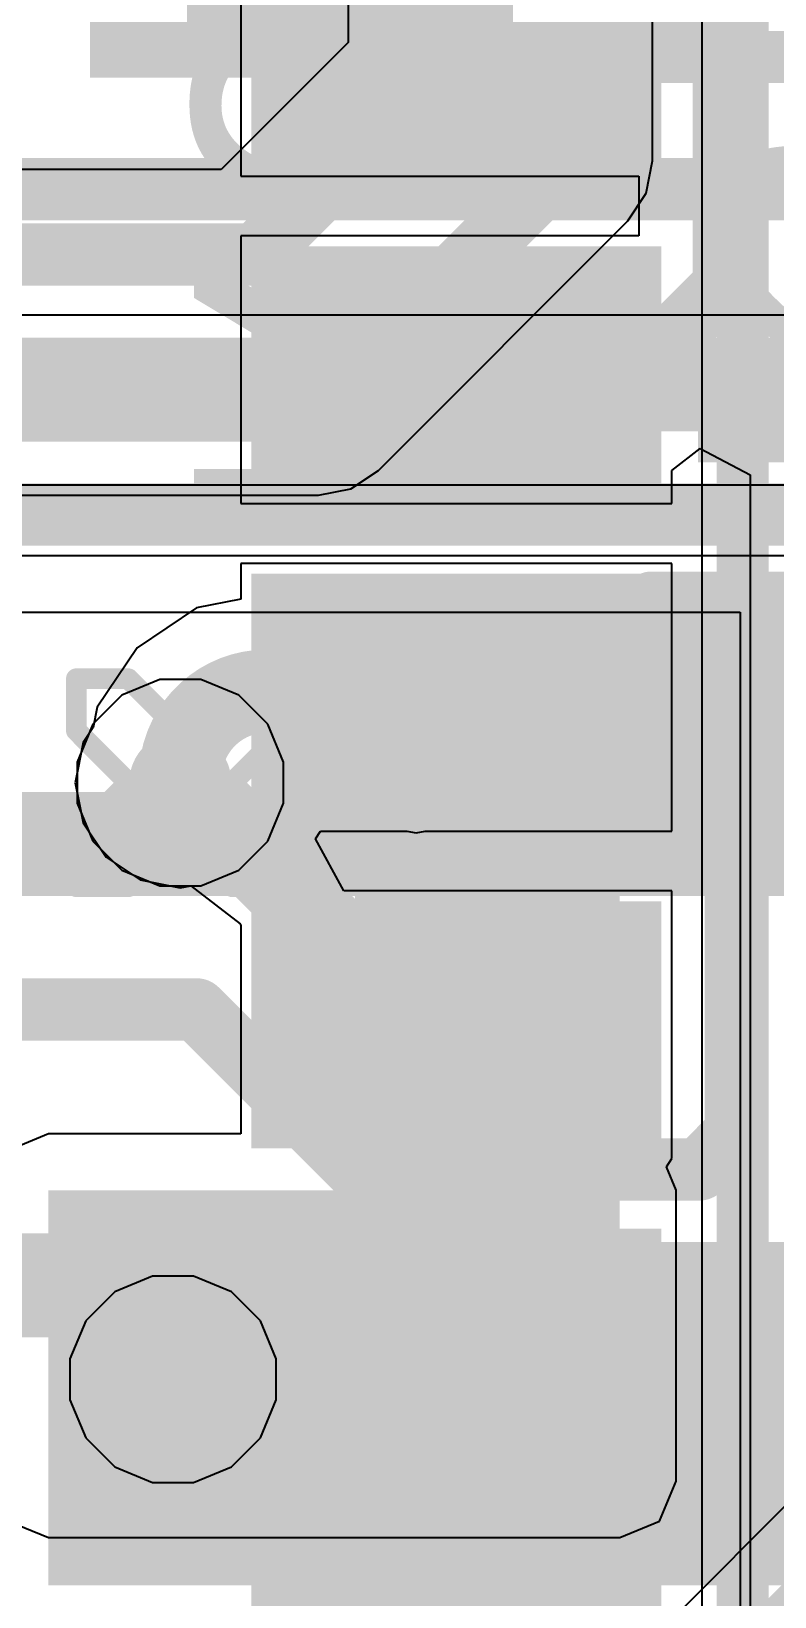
# Model space of a CAD drawing. Header units: inches. Extents: x 3 to 215, y 2 to 215.
# Drawn here: x 3.5564 to 3.6279, y 2.9239 to 3.0745 of the extents above; entities that cross this region are included whole.
import ezdxf

# ---------------------------------------------------------------- set-up
doc = ezdxf.new("R2010")
doc.units = ezdxf.units.IN
doc.header["$MEASUREMENT"] = 0
for name, color, linetype in [('Board_Outline', 56, 'Continuous'), ('Bottom Layer', 5, 'Continuous'), ('Bottom Overlay', 54, 'Continuous'), ('Bottom Paste', 16, 'Continuous'), ('Bottom Solder', 6, 'Continuous'), ('Dimension', 6, 'Continuous'), ('Drill Drawing', 1, 'Continuous'), ('Layer 1', 16, 'Continuous'), ('Layer 2', 76, 'Continuous'), ('Top Layer', 1, 'Continuous'), ('Top Overlay', 2, 'Continuous'), ('Top Paste', 8, 'Continuous'), ('Top Solder', 216, 'Continuous'), ('Via Holes', 16, 'Continuous')]:
    doc.layers.add(name, color=color, linetype=linetype)
doc.styles.add('Arial', font='', dxfattribs={"height": 0.2})
doc.styles.add('Arial_Bold', font='', dxfattribs={"height": 0.2})
doc.styles.get('Arial').set_extended_font_data('Arial')
doc.styles.get('Arial_Bold').set_extended_font_data('Arial', bold=True)

# ---------------------------------------------------------------- blocks, each defined once
blk = doc.blocks.new('ESP32_C3_MINI_1_H4_16')
at = {"layer": 'Top Layer'}
for points in [[(-0.24803, 0.08661), (-0.24803, 0.10236), (-0.21654, 0.10236), (-0.21654, 0.08661)], [(-0.24803, 0.05512), (-0.24803, 0.07087), (-0.21654, 0.07087), (-0.21654, 0.05512)], [(-0.24803, 0.02362), (-0.24803, 0.03937), (-0.21654, 0.03937), (-0.21654, 0.02362)], [(-0.24803, -0.00787), (-0.24803, 0.00787), (-0.21654, 0.00787), (-0.21654, -0.00787)], [(-0.24803, -0.03937), (-0.24803, -0.02362), (-0.21654, -0.02362), (-0.21654, -0.03937)]]:
    blk.add_hatch(color=1, dxfattribs=at).paths.add_polyline_path(points)
at = {"layer": 'Top Paste'}
for points in [[(-0.24803, 0.08661), (-0.24803, 0.10236), (-0.21654, 0.10236), (-0.21654, 0.08661)], [(-0.24803, 0.05512), (-0.24803, 0.07087), (-0.21654, 0.07087), (-0.21654, 0.05512)], [(-0.24803, 0.02362), (-0.24803, 0.03937), (-0.21654, 0.03937), (-0.21654, 0.02362)], [(-0.24803, -0.00787), (-0.24803, 0.00787), (-0.21654, 0.00787), (-0.21654, -0.00787)], [(-0.24803, -0.03937), (-0.24803, -0.02362), (-0.21654, -0.02362), (-0.21654, -0.03937)]]:
    blk.add_hatch(color=8, dxfattribs=at).paths.add_polyline_path(points)
at = {"layer": 'Top Solder'}
for points in [[(-0.25203, 0.11411), (-0.25203, 0.13786), (-0.21254, 0.13786), (-0.21254, 0.11411)], [(-0.25203, 0.08261), (-0.25203, 0.10636), (-0.21254, 0.10636), (-0.21254, 0.08261)], [(-0.25203, 0.05112), (-0.25203, 0.07487), (-0.21254, 0.07487), (-0.21254, 0.05112)], [(-0.25203, 0.01962), (-0.25203, 0.04337), (-0.21254, 0.04337), (-0.21254, 0.01962)], [(-0.25203, -0.01187), (-0.25203, 0.01187), (-0.21254, 0.01187), (-0.21254, -0.01187)], [(-0.25203, -0.04337), (-0.25203, -0.01962), (-0.21254, -0.01962), (-0.21254, -0.04337)]]:
    blk.add_hatch(color=216, dxfattribs=at).paths.add_polyline_path(points)
at = {"layer": 'Board_Outline'}
blk.add_line((-0.25591, -0.21654), (-0.25591, 0.42913), dxfattribs=at)
at = {"layer": 'Top Overlay'}
blk.add_lwpolyline([(-0.25984, -0.22047, 0.005, 0.005, 0), (-0.25984, 0.43307, 0.005, 0.005, 0)], format="xyseb", dxfattribs=at)
blk = doc.blocks.new('R___0201_B_18')
at = {"layer": 'Bottom Layer'}
for points in [[(-0.01614, 0.00728), (-0.00551, 0.00728), (-0.00551, -0.00728), (-0.01614, -0.00728)], [(0.00551, 0.00728), (0.01614, 0.00728), (0.01614, -0.00728), (0.00551, -0.00728)]]:
    blk.add_hatch(color=5, dxfattribs=at).paths.add_polyline_path(points)
at = {"layer": 'Bottom Paste'}
for points in [[(-0.01614, 0.00728), (-0.00551, 0.00728), (-0.00551, -0.00728), (-0.01614, -0.00728)], [(0.00551, 0.00728), (0.01614, 0.00728), (0.01614, -0.00728), (0.00551, -0.00728)]]:
    blk.add_hatch(color=16, dxfattribs=at).paths.add_polyline_path(points)
at = {"layer": 'Bottom Solder'}
for points in [[(-0.01831, 0.00945), (-0.00335, 0.00945), (-0.00335, -0.00945), (-0.01831, -0.00945)], [(0.00335, 0.00945), (0.01831, 0.00945), (0.01831, -0.00945), (0.00335, -0.00945)]]:
    blk.add_hatch(color=6, dxfattribs=at).paths.add_polyline_path(points)
at = {"layer": 'Bottom Overlay'}
for points in [[(-0.019, 0.01, 0.005, 0.005, 0), (0.019, 0.01, 0.005, 0.005, 0)], [(-0.019, -0.01, 0.005, 0.005, 0), (-0.019, 0.01, 0.005, 0.005, 0)], [(0.019, -0.01, 0.005, 0.005, 0), (0.019, 0.01, 0.005, 0.005, 0)], [(-0.019, -0.01, 0.005, 0.005, 0), (0.019, -0.01, 0.005, 0.005, 0)]]:
    blk.add_lwpolyline(points, format="xyseb", dxfattribs=at)
for points in [[(-0.02025, 0.01, 0.0025, 0.0025, 1), (-0.01775, 0.01, 0.0025, 0.0025, 1)], [(-0.02025, 0.01, 0.0025, 0.0025, 1), (-0.01775, 0.01, 0.0025, 0.0025, 1)], [(0.01775, 0.01, 0.0025, 0.0025, 1), (0.02025, 0.01, 0.0025, 0.0025, 1)], [(0.01775, 0.01, 0.0025, 0.0025, 1), (0.02025, 0.01, 0.0025, 0.0025, 1)], [(-0.02025, -0.01, 0.0025, 0.0025, 1), (-0.01775, -0.01, 0.0025, 0.0025, 1)], [(-0.02025, -0.01, 0.0025, 0.0025, 1), (-0.01775, -0.01, 0.0025, 0.0025, 1)], [(0.01775, -0.01, 0.0025, 0.0025, 1), (0.02025, -0.01, 0.0025, 0.0025, 1)], [(0.01775, -0.01, 0.0025, 0.0025, 1), (0.02025, -0.01, 0.0025, 0.0025, 1)]]:
    blk.add_lwpolyline(points, format="xyseb", close=True, dxfattribs=at)
blk = doc.blocks.new('R___0201_B_25')
at = {"layer": 'Bottom Layer'}
for points in [[(-0.01614, 0.00728), (-0.00551, 0.00728), (-0.00551, -0.00728), (-0.01614, -0.00728)], [(0.00551, 0.00728), (0.01614, 0.00728), (0.01614, -0.00728), (0.00551, -0.00728)]]:
    blk.add_hatch(color=5, dxfattribs=at).paths.add_polyline_path(points)
at = {"layer": 'Bottom Paste'}
for points in [[(-0.01614, 0.00728), (-0.00551, 0.00728), (-0.00551, -0.00728), (-0.01614, -0.00728)], [(0.00551, 0.00728), (0.01614, 0.00728), (0.01614, -0.00728), (0.00551, -0.00728)]]:
    blk.add_hatch(color=16, dxfattribs=at).paths.add_polyline_path(points)
at = {"layer": 'Bottom Solder'}
for points in [[(-0.01831, 0.00945), (-0.00335, 0.00945), (-0.00335, -0.00945), (-0.01831, -0.00945)], [(0.00335, 0.00945), (0.01831, 0.00945), (0.01831, -0.00945), (0.00335, -0.00945)]]:
    blk.add_hatch(color=6, dxfattribs=at).paths.add_polyline_path(points)
at = {"layer": 'Bottom Overlay'}
for points in [[(0.019, 0.01, 0.005, 0.005, 0), (-0.019, 0.01, 0.005, 0.005, 0)], [(-0.019, -0.01, 0.005, 0.005, 0), (-0.019, 0.01, 0.005, 0.005, 0)], [(0.019, -0.01, 0.005, 0.005, 0), (0.019, 0.01, 0.005, 0.005, 0)], [(0.019, -0.01, 0.005, 0.005, 0), (-0.019, -0.01, 0.005, 0.005, 0)]]:
    blk.add_lwpolyline(points, format="xyseb", dxfattribs=at)
for points in [[(-0.02025, 0.01, 0.0025, 0.0025, 1), (-0.01775, 0.01, 0.0025, 0.0025, 1)], [(-0.02025, 0.01, 0.0025, 0.0025, 1), (-0.01775, 0.01, 0.0025, 0.0025, 1)], [(0.01775, 0.01, 0.0025, 0.0025, 1), (0.02025, 0.01, 0.0025, 0.0025, 1)], [(0.01775, 0.01, 0.0025, 0.0025, 1), (0.02025, 0.01, 0.0025, 0.0025, 1)], [(-0.02025, -0.01, 0.0025, 0.0025, 1), (-0.01775, -0.01, 0.0025, 0.0025, 1)], [(-0.02025, -0.01, 0.0025, 0.0025, 1), (-0.01775, -0.01, 0.0025, 0.0025, 1)], [(0.01775, -0.01, 0.0025, 0.0025, 1), (0.02025, -0.01, 0.0025, 0.0025, 1)], [(0.01775, -0.01, 0.0025, 0.0025, 1), (0.02025, -0.01, 0.0025, 0.0025, 1)]]:
    blk.add_lwpolyline(points, format="xyseb", close=True, dxfattribs=at)
blk = doc.blocks.new('R___0201_B_26')
at = {"layer": 'Bottom Layer'}
for points in [[(-0.01614, 0.00728), (-0.00551, 0.00728), (-0.00551, -0.00728), (-0.01614, -0.00728)], [(0.00551, 0.00728), (0.01614, 0.00728), (0.01614, -0.00728), (0.00551, -0.00728)]]:
    blk.add_hatch(color=5, dxfattribs=at).paths.add_polyline_path(points)
at = {"layer": 'Bottom Paste'}
for points in [[(-0.01614, 0.00728), (-0.00551, 0.00728), (-0.00551, -0.00728), (-0.01614, -0.00728)], [(0.00551, 0.00728), (0.01614, 0.00728), (0.01614, -0.00728), (0.00551, -0.00728)]]:
    blk.add_hatch(color=16, dxfattribs=at).paths.add_polyline_path(points)
at = {"layer": 'Bottom Solder'}
for points in [[(-0.01831, 0.00945), (-0.00335, 0.00945), (-0.00335, -0.00945), (-0.01831, -0.00945)], [(0.00335, 0.00945), (0.01831, 0.00945), (0.01831, -0.00945), (0.00335, -0.00945)]]:
    blk.add_hatch(color=6, dxfattribs=at).paths.add_polyline_path(points)
at = {"layer": 'Bottom Overlay'}
for points in [[(-0.019, 0.01, 0.005, 0.005, 0), (0.019, 0.01, 0.005, 0.005, 0)], [(-0.019, -0.01, 0.005, 0.005, 0), (-0.019, 0.01, 0.005, 0.005, 0)], [(0.019, -0.01, 0.005, 0.005, 0), (0.019, 0.01, 0.005, 0.005, 0)], [(-0.019, -0.01, 0.005, 0.005, 0), (0.019, -0.01, 0.005, 0.005, 0)]]:
    blk.add_lwpolyline(points, format="xyseb", dxfattribs=at)
for points in [[(-0.02025, 0.01, 0.0025, 0.0025, 1), (-0.01775, 0.01, 0.0025, 0.0025, 1)], [(-0.02025, 0.01, 0.0025, 0.0025, 1), (-0.01775, 0.01, 0.0025, 0.0025, 1)], [(0.01775, 0.01, 0.0025, 0.0025, 1), (0.02025, 0.01, 0.0025, 0.0025, 1)], [(0.01775, 0.01, 0.0025, 0.0025, 1), (0.02025, 0.01, 0.0025, 0.0025, 1)], [(-0.02025, -0.01, 0.0025, 0.0025, 1), (-0.01775, -0.01, 0.0025, 0.0025, 1)], [(-0.02025, -0.01, 0.0025, 0.0025, 1), (-0.01775, -0.01, 0.0025, 0.0025, 1)], [(0.01775, -0.01, 0.0025, 0.0025, 1), (0.02025, -0.01, 0.0025, 0.0025, 1)], [(0.01775, -0.01, 0.0025, 0.0025, 1), (0.02025, -0.01, 0.0025, 0.0025, 1)]]:
    blk.add_lwpolyline(points, format="xyseb", close=True, dxfattribs=at)
blk = doc.blocks.new('CAP_0201_B_48')
at = {"layer": 'Bottom Layer'}
for points in [[(-0.01772, 0.00591), (-0.00591, 0.00591), (-0.00591, -0.00591), (-0.01772, -0.00591)], [(0.00591, 0.00591), (0.01772, 0.00591), (0.01772, -0.00591), (0.00591, -0.00591)]]:
    blk.add_hatch(color=5, dxfattribs=at).paths.add_polyline_path(points)
at = {"layer": 'Bottom Paste'}
for points in [[(-0.01772, 0.00591), (-0.00591, 0.00591), (-0.00591, -0.00591), (-0.01772, -0.00591)], [(0.00591, 0.00591), (0.01772, 0.00591), (0.01772, -0.00591), (0.00591, -0.00591)]]:
    blk.add_hatch(color=16, dxfattribs=at).paths.add_polyline_path(points)
at = {"layer": 'Bottom Solder'}
for points in [[(-0.01988, 0.00807), (-0.00374, 0.00807), (-0.00374, -0.00807), (-0.01988, -0.00807)], [(0.00374, 0.00807), (0.01988, 0.00807), (0.01988, -0.00807), (0.00374, -0.00807)]]:
    blk.add_hatch(color=6, dxfattribs=at).paths.add_polyline_path(points)
at = {"layer": 'Bottom Overlay'}
for points in [[(-0.021, 0.009, 0.005, 0.005, 0), (-0.021, -0.009, 0.005, 0.005, 0)], [(-0.021, 0.009, 0.005, 0.005, 0), (-0.008, 0.009, 0.005, 0.005, 0)], [(0.008, 0.009, 0.005, 0.005, 0), (0.021, 0.009, 0.005, 0.005, 0)], [(0.021, 0.009, 0.005, 0.005, 0), (0.021, -0.009, 0.005, 0.005, 0)], [(-0.021, -0.009, 0.005, 0.005, 0), (-0.008, -0.009, 0.005, 0.005, 0)], [(0.008, -0.009, 0.005, 0.005, 0), (0.021, -0.009, 0.005, 0.005, 0)]]:
    blk.add_lwpolyline(points, format="xyseb", dxfattribs=at)
for points in [[(-0.02225, 0.009, 0.0025, 0.0025, 1), (-0.01975, 0.009, 0.0025, 0.0025, 1)], [(-0.02225, 0.009, 0.0025, 0.0025, 1), (-0.01975, 0.009, 0.0025, 0.0025, 1)], [(-0.00925, 0.009, 0.0025, 0.0025, 1), (-0.00675, 0.009, 0.0025, 0.0025, 1)], [(0.00675, 0.009, 0.0025, 0.0025, 1), (0.00925, 0.009, 0.0025, 0.0025, 1)], [(0.01975, 0.009, 0.0025, 0.0025, 1), (0.02225, 0.009, 0.0025, 0.0025, 1)], [(0.01975, 0.009, 0.0025, 0.0025, 1), (0.02225, 0.009, 0.0025, 0.0025, 1)], [(-0.02225, -0.009, 0.0025, 0.0025, 1), (-0.01975, -0.009, 0.0025, 0.0025, 1)], [(-0.02225, -0.009, 0.0025, 0.0025, 1), (-0.01975, -0.009, 0.0025, 0.0025, 1)], [(-0.00925, -0.009, 0.0025, 0.0025, 1), (-0.00675, -0.009, 0.0025, 0.0025, 1)], [(0.00675, -0.009, 0.0025, 0.0025, 1), (0.00925, -0.009, 0.0025, 0.0025, 1)], [(0.01975, -0.009, 0.0025, 0.0025, 1), (0.02225, -0.009, 0.0025, 0.0025, 1)], [(0.01975, -0.009, 0.0025, 0.0025, 1), (0.02225, -0.009, 0.0025, 0.0025, 1)]]:
    blk.add_lwpolyline(points, format="xyseb", close=True, dxfattribs=at)
blk = doc.blocks.new('C___0402_B_49')
at = {"layer": 'Bottom Layer'}
for points in [[(-0.0095, 0.0125), (-0.0095, -0.0125), (-0.0275, -0.0125), (-0.0275, 0.0125)], [(0.0275, 0.0125), (0.0275, -0.0125), (0.0095, -0.0125), (0.0095, 0.0125)]]:
    blk.add_hatch(color=5, dxfattribs=at).paths.add_polyline_path(points)
at = {"layer": 'Bottom Paste'}
for points in [[(-0.0095, 0.0125), (-0.0095, -0.0125), (-0.0275, -0.0125), (-0.0275, 0.0125)], [(0.0275, 0.0125), (0.0275, -0.0125), (0.0095, -0.0125), (0.0095, 0.0125)]]:
    blk.add_hatch(color=16, dxfattribs=at).paths.add_polyline_path(points)
at = {"layer": 'Bottom Solder'}
for points in [[(-0.00714, 0.01486), (-0.00714, -0.01486), (-0.02986, -0.01486), (-0.02986, 0.01486)], [(0.02986, 0.01486), (0.02986, -0.01486), (0.00714, -0.01486), (0.00714, 0.01486)]]:
    blk.add_hatch(color=6, dxfattribs=at).paths.add_polyline_path(points)
at = {"layer": 'Bottom Overlay'}
for points in [[(-0.031, 0.016, 0.005, 0.005, 0), (-0.011, 0.016, 0.005, 0.005, 0)], [(-0.031, 0.016, 0.005, 0.005, 0), (-0.031, -0.016, 0.005, 0.005, 0)], [(0.011, 0.016, 0.005, 0.005, 0), (0.031, 0.016, 0.005, 0.005, 0)], [(0.031, 0.016, 0.005, 0.005, 0), (0.031, -0.016, 0.005, 0.005, 0)], [(-0.031, -0.016, 0.005, 0.005, 0), (-0.011, -0.016, 0.005, 0.005, 0)], [(0.011, -0.016, 0.005, 0.005, 0), (0.031, -0.016, 0.005, 0.005, 0)]]:
    blk.add_lwpolyline(points, format="xyseb", dxfattribs=at)
for points in [[(-0.03225, 0.016, 0.0025, 0.0025, 1), (-0.02975, 0.016, 0.0025, 0.0025, 1)], [(-0.03225, 0.016, 0.0025, 0.0025, 1), (-0.02975, 0.016, 0.0025, 0.0025, 1)], [(-0.01225, 0.016, 0.0025, 0.0025, 1), (-0.00975, 0.016, 0.0025, 0.0025, 1)], [(0.00975, 0.016, 0.0025, 0.0025, 1), (0.01225, 0.016, 0.0025, 0.0025, 1)], [(0.02975, 0.016, 0.0025, 0.0025, 1), (0.03225, 0.016, 0.0025, 0.0025, 1)], [(0.02975, 0.016, 0.0025, 0.0025, 1), (0.03225, 0.016, 0.0025, 0.0025, 1)], [(-0.03225, -0.016, 0.0025, 0.0025, 1), (-0.02975, -0.016, 0.0025, 0.0025, 1)], [(-0.03225, -0.016, 0.0025, 0.0025, 1), (-0.02975, -0.016, 0.0025, 0.0025, 1)], [(-0.01225, -0.016, 0.0025, 0.0025, 1), (-0.00975, -0.016, 0.0025, 0.0025, 1)], [(0.00975, -0.016, 0.0025, 0.0025, 1), (0.01225, -0.016, 0.0025, 0.0025, 1)], [(0.02975, -0.016, 0.0025, 0.0025, 1), (0.03225, -0.016, 0.0025, 0.0025, 1)], [(0.02975, -0.016, 0.0025, 0.0025, 1), (0.03225, -0.016, 0.0025, 0.0025, 1)]]:
    blk.add_lwpolyline(points, format="xyseb", close=True, dxfattribs=at)

msp = doc.modelspace()

# ---------------------------------------------------------------- hatches: boundary and pattern name
at = {"layer": 'Bottom Layer'}
for points in [[(3.562, 3.07), (3.625, 3.07), (3.625, 3.09), (3.562, 3.09)], [(3.592, 3), (3.633, 3), (3.633, 3.018), (3.592, 3.018)], [(3.59403, 2.98), (3.613, 2.98), (3.613, 2.993), (3.59403, 2.993)], [(3.558, 2.925), (3.652, 2.925), (3.652, 2.953), (3.558, 2.953)]]:
    msp.add_hatch(color=5, dxfattribs=at).paths.add_polyline_path(points)
h = msp.add_hatch(color=5, dxfattribs=at)
edge = h.paths.add_edge_path()
edge.add_arc((3.5707, 3.00219), 0.00492, 0, 360)
h = msp.add_hatch(color=5, dxfattribs=at)
edge = h.paths.add_edge_path()
edge.add_arc((3.57, 2.94481), 0.00492, 0, 360)
at = {"layer": 'Layer 1'}
h = msp.add_hatch(color=16, dxfattribs=at)
edge = h.paths.add_edge_path()
edge.add_arc((3.5707, 3.00219), 0.00492, 0, 360)
h = msp.add_hatch(color=16, dxfattribs=at)
edge = h.paths.add_edge_path()
edge.add_arc((3.57, 2.94481), 0.00492, 0, 360)
at = {"layer": 'Layer 2'}
h = msp.add_hatch(color=76, dxfattribs=at)
edge = h.paths.add_edge_path()
edge.add_arc((3.5707, 3.00219), 0.00492, 0, 360)
h = msp.add_hatch(color=76, dxfattribs=at)
edge = h.paths.add_edge_path()
edge.add_arc((3.57, 2.94481), 0.00492, 0, 360)
at = {"layer": 'Top Layer'}
h = msp.add_hatch(color=1, dxfattribs=at)
edge = h.paths.add_edge_path()
edge.add_arc((3.5707, 3.00219), 0.00492, 0, 360)
msp.add_hatch(color=1, dxfattribs=at).paths.add_polyline_path([(3.558, 2.935), (3.613, 2.935), (3.613, 2.963), (3.558, 2.963)])
h = msp.add_hatch(color=1, dxfattribs=at)
edge = h.paths.add_edge_path()
edge.add_arc((3.57, 2.94481), 0.00492, 0, 360)
at = {"layer": 'Via Holes'}
h = msp.add_hatch(color=7, dxfattribs=at)
edge = h.paths.add_edge_path()
edge.add_arc((3.5707, 3.00219), 0.00394, 0, 360)
h = msp.add_hatch(color=7, dxfattribs=at)
edge = h.paths.add_edge_path()
edge.add_arc((3.57, 2.94481), 0.00394, 0, 360)

# ---------------------------------------------------------------- linework, layer by layer
at = {"layer": 'Bottom Layer'}
for points in [[(3.53594, 3.05929, 0.006, 0.006, 0), (3.64713, 3.05929, 0.006, 0.006, 0)], [(3.479, 3.042, 0.006, 0.006, 0), (3.64822, 3.042, 0.006, 0.006, 0)], [(3.53594, 3.028, 0.006, 0.006, 0), (3.70944, 3.028, 0.006, 0.006, 0)], [(3.62417, 2.96851, 0.006, 0.006, 0), (3.62417, 3.01, 0.006, 0.006, 0)], [(3.5707, 3.00219, 0.008, 0.008, 0), (3.58657, 2.98631, 0.008, 0.008, 0)], [(3.58657, 2.98631, 0.008, 0.008, 0), (3.59869, 2.98631, 0.008, 0.008, 0)], [(3.59869, 2.98631, 0.008, 0.008, 0), (3.6, 2.985, 0.008, 0.008, 0)], [(3.4979, 2.98038, 0.006, 0.006, 0), (3.57228, 2.98038, 0.006, 0.006, 0)], [(3.57228, 2.98038, 0.006, 0.006, 0), (3.58766, 2.965, 0.006, 0.006, 0)], [(3.62066, 2.965, 0.006, 0.006, 0), (3.62417, 2.96851, 0.006, 0.006, 0)], [(3.58766, 2.965, 0.006, 0.006, 0), (3.62066, 2.965, 0.006, 0.006, 0)]]:
    msp.add_lwpolyline(points, format="xyseb", dxfattribs=at)
for points in [[(3.62267, 3.01, 0.003, 0.003, 1), (3.62567, 3.01, 0.003, 0.003, 1)], [(3.5687, 3.00219, 0.004, 0.004, 1), (3.5727, 3.00219, 0.004, 0.004, 1)], [(3.58457, 2.98631, 0.004, 0.004, 1), (3.58857, 2.98631, 0.004, 0.004, 1)], [(3.58457, 2.98631, 0.004, 0.004, 1), (3.58857, 2.98631, 0.004, 0.004, 1)], [(3.59668, 2.98631, 0.004, 0.004, 1), (3.60068, 2.98631, 0.004, 0.004, 1)], [(3.59668, 2.98631, 0.004, 0.004, 1), (3.60068, 2.98631, 0.004, 0.004, 1)], [(3.598, 2.985, 0.004, 0.004, 1), (3.602, 2.985, 0.004, 0.004, 1)], [(3.57078, 2.98038, 0.003, 0.003, 1), (3.57378, 2.98038, 0.003, 0.003, 1)], [(3.57078, 2.98038, 0.003, 0.003, 1), (3.57378, 2.98038, 0.003, 0.003, 1)], [(3.62267, 2.96851, 0.003, 0.003, 1), (3.62567, 2.96851, 0.003, 0.003, 1)], [(3.62267, 2.96851, 0.003, 0.003, 1), (3.62567, 2.96851, 0.003, 0.003, 1)], [(3.58616, 2.965, 0.003, 0.003, 1), (3.58916, 2.965, 0.003, 0.003, 1)], [(3.58616, 2.965, 0.003, 0.003, 1), (3.58916, 2.965, 0.003, 0.003, 1)], [(3.61916, 2.965, 0.003, 0.003, 1), (3.62216, 2.965, 0.003, 0.003, 1)], [(3.61916, 2.965, 0.003, 0.003, 1), (3.62216, 2.965, 0.003, 0.003, 1)]]:
    msp.add_lwpolyline(points, format="xyseb", close=True, dxfattribs=at)
at = {"layer": 'Dimension'}
msp.add_lwpolyline([(3.094, 2.9963, 0.01, 0.01, 0), (3.8824, 2.9963, 0.01, 0.01, 0)], format="xyseb", dxfattribs=at)
at = {"layer": 'Drill Drawing'}
for points in [[(3.5607, 3.00719, 0.002, 0.002, 0), (3.5607, 3.01219, 0.002, 0.002, 0)], [(3.5607, 3.01219, 0.002, 0.002, 0), (3.5657, 3.01219, 0.002, 0.002, 0)], [(3.5657, 3.01219, 0.002, 0.002, 0), (3.5707, 3.00719, 0.002, 0.002, 0)], [(3.5707, 3.00719, 0.002, 0.002, 0), (3.5757, 3.01219, 0.002, 0.002, 0)], [(3.5757, 3.01219, 0.002, 0.002, 0), (3.5807, 3.01219, 0.002, 0.002, 0)], [(3.5807, 3.00719, 0.002, 0.002, 0), (3.5807, 3.01219, 0.002, 0.002, 0)], [(3.5607, 3.00719, 0.002, 0.002, 0), (3.5657, 3.00219, 0.002, 0.002, 0)], [(3.5757, 3.00219, 0.002, 0.002, 0), (3.5807, 3.00719, 0.002, 0.002, 0)], [(3.5607, 2.99719, 0.002, 0.002, 0), (3.5657, 3.00219, 0.002, 0.002, 0)], [(3.5757, 3.00219, 0.002, 0.002, 0), (3.5807, 2.99719, 0.002, 0.002, 0)], [(3.5607, 2.99219, 0.002, 0.002, 0), (3.5607, 2.99719, 0.002, 0.002, 0)], [(3.5657, 2.99219, 0.002, 0.002, 0), (3.5707, 2.99719, 0.002, 0.002, 0)], [(3.5707, 2.99719, 0.002, 0.002, 0), (3.5757, 2.99219, 0.002, 0.002, 0)], [(3.5807, 2.99219, 0.002, 0.002, 0), (3.5807, 2.99719, 0.002, 0.002, 0)], [(3.5607, 2.99219, 0.002, 0.002, 0), (3.5657, 2.99219, 0.002, 0.002, 0)], [(3.5757, 2.99219, 0.002, 0.002, 0), (3.5807, 2.99219, 0.002, 0.002, 0)], [(3.56, 2.94981, 0.002, 0.002, 0), (3.56, 2.95481, 0.002, 0.002, 0)], [(3.56, 2.95481, 0.002, 0.002, 0), (3.565, 2.95481, 0.002, 0.002, 0)], [(3.565, 2.95481, 0.002, 0.002, 0), (3.57, 2.94981, 0.002, 0.002, 0)], [(3.57, 2.94981, 0.002, 0.002, 0), (3.575, 2.95481, 0.002, 0.002, 0)], [(3.575, 2.95481, 0.002, 0.002, 0), (3.58, 2.95481, 0.002, 0.002, 0)], [(3.58, 2.94981, 0.002, 0.002, 0), (3.58, 2.95481, 0.002, 0.002, 0)], [(3.56, 2.94981, 0.002, 0.002, 0), (3.565, 2.94481, 0.002, 0.002, 0)], [(3.575, 2.94481, 0.002, 0.002, 0), (3.58, 2.94981, 0.002, 0.002, 0)], [(3.56, 2.93981, 0.002, 0.002, 0), (3.565, 2.94481, 0.002, 0.002, 0)], [(3.575, 2.94481, 0.002, 0.002, 0), (3.58, 2.93981, 0.002, 0.002, 0)], [(3.56, 2.93481, 0.002, 0.002, 0), (3.56, 2.93981, 0.002, 0.002, 0)], [(3.565, 2.93481, 0.002, 0.002, 0), (3.57, 2.93981, 0.002, 0.002, 0)], [(3.57, 2.93981, 0.002, 0.002, 0), (3.575, 2.93481, 0.002, 0.002, 0)], [(3.58, 2.93481, 0.002, 0.002, 0), (3.58, 2.93981, 0.002, 0.002, 0)], [(3.56, 2.93481, 0.002, 0.002, 0), (3.565, 2.93481, 0.002, 0.002, 0)], [(3.575, 2.93481, 0.002, 0.002, 0), (3.58, 2.93481, 0.002, 0.002, 0)]]:
    msp.add_lwpolyline(points, format="xyseb", dxfattribs=at)
for points in [[(3.5602, 3.01219, 0.001, 0.001, 1), (3.5612, 3.01219, 0.001, 0.001, 1)], [(3.5602, 3.01219, 0.001, 0.001, 1), (3.5612, 3.01219, 0.001, 0.001, 1)], [(3.5652, 3.01219, 0.001, 0.001, 1), (3.5662, 3.01219, 0.001, 0.001, 1)], [(3.5652, 3.01219, 0.001, 0.001, 1), (3.5662, 3.01219, 0.001, 0.001, 1)], [(3.5752, 3.01219, 0.001, 0.001, 1), (3.5762, 3.01219, 0.001, 0.001, 1)], [(3.5752, 3.01219, 0.001, 0.001, 1), (3.5762, 3.01219, 0.001, 0.001, 1)], [(3.5802, 3.01219, 0.001, 0.001, 1), (3.5812, 3.01219, 0.001, 0.001, 1)], [(3.5802, 3.01219, 0.001, 0.001, 1), (3.5812, 3.01219, 0.001, 0.001, 1)], [(3.5602, 3.00719, 0.001, 0.001, 1), (3.5612, 3.00719, 0.001, 0.001, 1)], [(3.5602, 3.00719, 0.001, 0.001, 1), (3.5612, 3.00719, 0.001, 0.001, 1)], [(3.5702, 3.00719, 0.001, 0.001, 1), (3.5712, 3.00719, 0.001, 0.001, 1)], [(3.5702, 3.00719, 0.001, 0.001, 1), (3.5712, 3.00719, 0.001, 0.001, 1)], [(3.5802, 3.00719, 0.001, 0.001, 1), (3.5812, 3.00719, 0.001, 0.001, 1)], [(3.5802, 3.00719, 0.001, 0.001, 1), (3.5812, 3.00719, 0.001, 0.001, 1)], [(3.5652, 3.00219, 0.001, 0.001, 1), (3.5662, 3.00219, 0.001, 0.001, 1)], [(3.5652, 3.00219, 0.001, 0.001, 1), (3.5662, 3.00219, 0.001, 0.001, 1)], [(3.5752, 3.00219, 0.001, 0.001, 1), (3.5762, 3.00219, 0.001, 0.001, 1)], [(3.5752, 3.00219, 0.001, 0.001, 1), (3.5762, 3.00219, 0.001, 0.001, 1)], [(3.5602, 2.99719, 0.001, 0.001, 1), (3.5612, 2.99719, 0.001, 0.001, 1)], [(3.5602, 2.99719, 0.001, 0.001, 1), (3.5612, 2.99719, 0.001, 0.001, 1)], [(3.5702, 2.99719, 0.001, 0.001, 1), (3.5712, 2.99719, 0.001, 0.001, 1)], [(3.5702, 2.99719, 0.001, 0.001, 1), (3.5712, 2.99719, 0.001, 0.001, 1)], [(3.5802, 2.99719, 0.001, 0.001, 1), (3.5812, 2.99719, 0.001, 0.001, 1)], [(3.5802, 2.99719, 0.001, 0.001, 1), (3.5812, 2.99719, 0.001, 0.001, 1)], [(3.5602, 2.99219, 0.001, 0.001, 1), (3.5612, 2.99219, 0.001, 0.001, 1)], [(3.5602, 2.99219, 0.001, 0.001, 1), (3.5612, 2.99219, 0.001, 0.001, 1)], [(3.5652, 2.99219, 0.001, 0.001, 1), (3.5662, 2.99219, 0.001, 0.001, 1)], [(3.5652, 2.99219, 0.001, 0.001, 1), (3.5662, 2.99219, 0.001, 0.001, 1)], [(3.5752, 2.99219, 0.001, 0.001, 1), (3.5762, 2.99219, 0.001, 0.001, 1)], [(3.5752, 2.99219, 0.001, 0.001, 1), (3.5762, 2.99219, 0.001, 0.001, 1)], [(3.5802, 2.99219, 0.001, 0.001, 1), (3.5812, 2.99219, 0.001, 0.001, 1)], [(3.5802, 2.99219, 0.001, 0.001, 1), (3.5812, 2.99219, 0.001, 0.001, 1)], [(3.5595, 2.95481, 0.001, 0.001, 1), (3.5605, 2.95481, 0.001, 0.001, 1)], [(3.5595, 2.95481, 0.001, 0.001, 1), (3.5605, 2.95481, 0.001, 0.001, 1)], [(3.5645, 2.95481, 0.001, 0.001, 1), (3.5655, 2.95481, 0.001, 0.001, 1)], [(3.5645, 2.95481, 0.001, 0.001, 1), (3.5655, 2.95481, 0.001, 0.001, 1)], [(3.5745, 2.95481, 0.001, 0.001, 1), (3.5755, 2.95481, 0.001, 0.001, 1)], [(3.5745, 2.95481, 0.001, 0.001, 1), (3.5755, 2.95481, 0.001, 0.001, 1)], [(3.5795, 2.95481, 0.001, 0.001, 1), (3.5805, 2.95481, 0.001, 0.001, 1)], [(3.5795, 2.95481, 0.001, 0.001, 1), (3.5805, 2.95481, 0.001, 0.001, 1)], [(3.5595, 2.94981, 0.001, 0.001, 1), (3.5605, 2.94981, 0.001, 0.001, 1)], [(3.5595, 2.94981, 0.001, 0.001, 1), (3.5605, 2.94981, 0.001, 0.001, 1)], [(3.5695, 2.94981, 0.001, 0.001, 1), (3.5705, 2.94981, 0.001, 0.001, 1)], [(3.5695, 2.94981, 0.001, 0.001, 1), (3.5705, 2.94981, 0.001, 0.001, 1)], [(3.5795, 2.94981, 0.001, 0.001, 1), (3.5805, 2.94981, 0.001, 0.001, 1)], [(3.5795, 2.94981, 0.001, 0.001, 1), (3.5805, 2.94981, 0.001, 0.001, 1)], [(3.5645, 2.94481, 0.001, 0.001, 1), (3.5655, 2.94481, 0.001, 0.001, 1)], [(3.5645, 2.94481, 0.001, 0.001, 1), (3.5655, 2.94481, 0.001, 0.001, 1)], [(3.5745, 2.94481, 0.001, 0.001, 1), (3.5755, 2.94481, 0.001, 0.001, 1)], [(3.5745, 2.94481, 0.001, 0.001, 1), (3.5755, 2.94481, 0.001, 0.001, 1)], [(3.5595, 2.93981, 0.001, 0.001, 1), (3.5605, 2.93981, 0.001, 0.001, 1)], [(3.5595, 2.93981, 0.001, 0.001, 1), (3.5605, 2.93981, 0.001, 0.001, 1)], [(3.5695, 2.93981, 0.001, 0.001, 1), (3.5705, 2.93981, 0.001, 0.001, 1)], [(3.5695, 2.93981, 0.001, 0.001, 1), (3.5705, 2.93981, 0.001, 0.001, 1)], [(3.5795, 2.93981, 0.001, 0.001, 1), (3.5805, 2.93981, 0.001, 0.001, 1)], [(3.5795, 2.93981, 0.001, 0.001, 1), (3.5805, 2.93981, 0.001, 0.001, 1)], [(3.5595, 2.93481, 0.001, 0.001, 1), (3.5605, 2.93481, 0.001, 0.001, 1)], [(3.5595, 2.93481, 0.001, 0.001, 1), (3.5605, 2.93481, 0.001, 0.001, 1)], [(3.5645, 2.93481, 0.001, 0.001, 1), (3.5655, 2.93481, 0.001, 0.001, 1)], [(3.5645, 2.93481, 0.001, 0.001, 1), (3.5655, 2.93481, 0.001, 0.001, 1)], [(3.5745, 2.93481, 0.001, 0.001, 1), (3.5755, 2.93481, 0.001, 0.001, 1)], [(3.5745, 2.93481, 0.001, 0.001, 1), (3.5755, 2.93481, 0.001, 0.001, 1)], [(3.5795, 2.93481, 0.001, 0.001, 1), (3.5805, 2.93481, 0.001, 0.001, 1)], [(3.5795, 2.93481, 0.001, 0.001, 1), (3.5805, 2.93481, 0.001, 0.001, 1)]]:
    msp.add_lwpolyline(points, format="xyseb", close=True, dxfattribs=at)
at = {"layer": 'Layer 1'}
for p, q in [((3.61616, 3.062), (3.61616, 3.119)), ((3.58684, 3.11024), (3.58684, 3.07338)), ((3.58684, 3.07338), (3.57462, 3.06116)), ((3.57462, 3.06116), (3.406, 3.06116)), ((3.61554, 3.05888), (3.61616, 3.062)), ((3.61377, 3.05623), (3.61554, 3.05888)), ((3.58977, 3.03223), (3.61377, 3.05623)), ((3.61377, 3.05623), (3.61377, 3.05623)), ((3.58712, 3.03046), (3.58977, 3.03223)), ((3.43038, 3.02984), (3.584, 3.02984)), ((3.584, 3.02984), (3.58712, 3.03046)), ((3.584, 3.02984), (3.584, 3.02984)), ((3.56873, 3.01211), (3.56508, 3.0106)), ((3.57267, 3.01211), (3.56873, 3.01211)), ((3.57632, 3.0106), (3.57267, 3.01211)), ((3.56508, 3.0106), (3.56229, 3.00781)), ((3.57911, 3.00781), (3.57632, 3.0106)), ((3.56229, 3.00781), (3.56078, 3.00416)), ((3.58062, 3.00416), (3.57911, 3.00781)), ((3.56078, 3.00416), (3.56078, 3.00022)), ((3.58062, 3.00022), (3.58062, 3.00416)), ((3.56078, 3.00022), (3.56229, 2.99657)), ((3.57911, 2.99657), (3.58062, 3.00022)), ((3.56229, 2.99657), (3.56508, 2.99378)), ((3.57632, 2.99378), (3.57911, 2.99657)), ((3.56508, 2.99378), (3.56873, 2.99227)), ((3.57267, 2.99227), (3.57632, 2.99378)), ((3.56873, 2.99227), (3.57267, 2.99227)), ((3.67894, 2.98267), (3.56556, 2.86929)), ((3.56803, 2.95473), (3.56438, 2.95322)), ((3.57197, 2.95473), (3.56803, 2.95473)), ((3.57562, 2.95322), (3.57197, 2.95473)), ((3.56438, 2.95322), (3.56159, 2.95043)), ((3.57841, 2.95043), (3.57562, 2.95322)), ((3.56159, 2.95043), (3.56008, 2.94678)), ((3.57992, 2.94678), (3.57841, 2.95043)), ((3.56008, 2.94678), (3.56008, 2.94284)), ((3.57992, 2.94284), (3.57992, 2.94678)), ((3.56008, 2.94284), (3.56159, 2.93919)), ((3.57841, 2.93919), (3.57992, 2.94284)), ((3.56159, 2.93919), (3.56438, 2.9364)), ((3.57562, 2.9364), (3.57841, 2.93919)), ((3.56438, 2.9364), (3.56803, 2.93489)), ((3.57197, 2.93489), (3.57562, 2.9364)), ((3.56803, 2.93489), (3.57197, 2.93489))]:
    msp.add_line(p, q, dxfattribs=at)
for points in [[(3.608, 3.062, 0.006, 0.006, 0), (3.608, 3.119, 0.006, 0.006, 0)], [(3.595, 3.07, 0.006, 0.006, 0), (3.595, 3.11362, 0.006, 0.006, 0)], [(3.578, 3.053, 0.006, 0.006, 0), (3.595, 3.07, 0.006, 0.006, 0)], [(3.584, 3.038, 0.006, 0.006, 0), (3.608, 3.062, 0.006, 0.006, 0)], [(3.406, 3.053, 0.006, 0.006, 0), (3.578, 3.053, 0.006, 0.006, 0)], [(3.427, 3.038, 0.006, 0.006, 0), (3.584, 3.038, 0.006, 0.006, 0)], [(3.569, 2.861, 0.00627, 0.00627, 0), (3.69927, 2.99127, 0.00627, 0.00627, 0)]]:
    msp.add_lwpolyline(points, format="xyseb", dxfattribs=at)
for points in [[(3.5935, 3.07, 0.003, 0.003, 1), (3.5965, 3.07, 0.003, 0.003, 1)], [(3.5935, 3.07, 0.003, 0.003, 1), (3.5965, 3.07, 0.003, 0.003, 1)], [(3.6065, 3.062, 0.003, 0.003, 1), (3.6095, 3.062, 0.003, 0.003, 1)], [(3.6065, 3.062, 0.003, 0.003, 1), (3.6095, 3.062, 0.003, 0.003, 1)], [(3.5765, 3.053, 0.003, 0.003, 1), (3.5795, 3.053, 0.003, 0.003, 1)], [(3.5765, 3.053, 0.003, 0.003, 1), (3.5795, 3.053, 0.003, 0.003, 1)], [(3.5825, 3.038, 0.003, 0.003, 1), (3.5855, 3.038, 0.003, 0.003, 1)], [(3.5825, 3.038, 0.003, 0.003, 1), (3.5855, 3.038, 0.003, 0.003, 1)]]:
    msp.add_lwpolyline(points, format="xyseb", close=True, dxfattribs=at)
at = {"layer": 'Layer 2'}
for p, q in [((3.71162, 3.04716), (3.19242, 3.04716)), ((3.19788, 3.03084), (3.773, 3.03084)), ((3.63, 3.024), (3.19897, 3.024)), ((3.19897, 3.01859), (3.62459, 3.01859)), ((3.62459, 3.01859), (3.62459, 2.86657)), ((3.56873, 3.01211), (3.56508, 3.0106)), ((3.57267, 3.01211), (3.56873, 3.01211)), ((3.57632, 3.0106), (3.57267, 3.01211)), ((3.56508, 3.0106), (3.56229, 3.00781)), ((3.57911, 3.00781), (3.57632, 3.0106)), ((3.56229, 3.00781), (3.56078, 3.00416)), ((3.58062, 3.00416), (3.57911, 3.00781)), ((3.56078, 3.00416), (3.56078, 3.00022)), ((3.58062, 3.00022), (3.58062, 3.00416)), ((3.56078, 3.00022), (3.56229, 2.99657)), ((3.57911, 2.99657), (3.58062, 3.00022)), ((3.56229, 2.99657), (3.56508, 2.99378)), ((3.57632, 2.99378), (3.57911, 2.99657)), ((3.56508, 2.99378), (3.56873, 2.99227)), ((3.57267, 2.99227), (3.57632, 2.99378)), ((3.56873, 2.99227), (3.57267, 2.99227)), ((3.56803, 2.95473), (3.56438, 2.95322)), ((3.57197, 2.95473), (3.56803, 2.95473)), ((3.57562, 2.95322), (3.57197, 2.95473)), ((3.56438, 2.95322), (3.56159, 2.95043)), ((3.57841, 2.95043), (3.57562, 2.95322)), ((3.56159, 2.95043), (3.56008, 2.94678)), ((3.57992, 2.94678), (3.57841, 2.95043)), ((3.56008, 2.94678), (3.56008, 2.94284)), ((3.57992, 2.94284), (3.57992, 2.94678)), ((3.56008, 2.94284), (3.56159, 2.93919)), ((3.57841, 2.93919), (3.57992, 2.94284)), ((3.56159, 2.93919), (3.56438, 2.9364)), ((3.57562, 2.9364), (3.57841, 2.93919)), ((3.56438, 2.9364), (3.56803, 2.93489)), ((3.57197, 2.93489), (3.57562, 2.9364)), ((3.56803, 2.93489), (3.57197, 2.93489))]:
    msp.add_line(p, q, dxfattribs=at)
msp.add_lwpolyline([(3.19242, 3.039, 0.006, 0.006, 0), (3.773, 3.039, 0.006, 0.006, 0)], format="xyseb", dxfattribs=at)
at = {"layer": 'Top Layer'}
for p, q in [((3.57651, 3.08259), (3.57651, 3.06053)), ((3.57651, 3.06053), (3.61484, 3.06053)), ((3.61484, 3.06053), (3.61484, 3.05479)), ((3.61484, 3.05479), (3.57651, 3.05479)), ((3.57651, 3.05479), (3.57651, 3.02904)), ((3.61801, 3.03221), (3.62072, 3.03435)), ((3.62072, 3.03435), (3.62556, 3.0318)), ((3.61801, 3.02904), (3.61801, 3.03221)), ((3.62556, 3.0318), (3.62556, 3.01462)), ((3.57651, 3.02904), (3.61801, 3.02904)), ((3.61801, 3.02329), (3.57651, 3.02329)), ((3.57651, 3.02329), (3.57651, 3.01984)), ((3.61801, 2.99754), (3.61801, 3.02329)), ((3.57225, 3.019), (3.56653, 3.01517)), ((3.57651, 3.01984), (3.57225, 3.019)), ((3.56653, 3.01517), (3.5627, 3.00945)), ((3.62556, 3.01462), (3.62556, 2.97525)), ((3.5627, 3.00945), (3.56232, 3.0075)), ((3.56232, 3.0075), (3.56135, 3.00606)), ((3.56135, 3.00606), (3.56058, 3.00219)), ((3.56058, 3.00219), (3.56135, 2.99832)), ((3.56135, 2.99832), (3.56355, 2.99504)), ((3.5837, 2.9968), (3.58418, 2.99754)), ((3.58644, 2.9918), (3.5837, 2.9968)), ((3.58418, 2.99754), (3.5925, 2.99754)), ((3.5925, 2.99754), (3.59339, 2.99737)), ((3.59339, 2.99737), (3.59427, 2.99754)), ((3.59427, 2.99754), (3.61801, 2.99754)), ((3.56355, 2.99504), (3.56683, 2.99284)), ((3.56683, 2.99284), (3.5707, 2.99207)), ((3.5707, 2.99207), (3.57171, 2.99227)), ((3.57171, 2.99227), (3.57647, 2.98862)), ((3.61801, 2.9918), (3.58644, 2.9918)), ((3.61801, 2.96605), (3.61801, 2.9918)), ((3.57647, 2.98862), (3.57651, 2.98852)), ((3.57651, 2.98852), (3.57651, 2.96841)), ((3.62556, 2.97525), (3.62556, 2.93588)), ((3.558, 2.96841), (3.55417, 2.96683)), ((3.57651, 2.96841), (3.558, 2.96841)), ((3.61748, 2.96526), (3.61801, 2.96605)), ((3.61801, 2.96605), (3.61801, 2.96605)), ((3.61841, 2.963), (3.61748, 2.96526)), ((3.61841, 2.935), (3.61841, 2.963)), ((3.61683, 2.93117), (3.61841, 2.935)), ((3.62556, 2.93588), (3.62556, 2.8847)), ((3.55417, 2.93117), (3.558, 2.92959)), ((3.613, 2.92959), (3.61683, 2.93117)), ((3.558, 2.92959), (3.613, 2.92959))]:
    msp.add_line(p, q, dxfattribs=at)
for points in [[(3.623, 3.05, 0.006, 0.006, 0), (3.623, 3.195, 0.006, 0.006, 0)], [(3.61491, 3.04191, 0.006, 0.006, 0), (3.623, 3.05, 0.006, 0.006, 0)], [(3.59726, 3.04191, 0.006, 0.006, 0), (3.61491, 3.04191, 0.006, 0.006, 0)], [(3.5707, 3.0027, 0.008, 0.008, -0.414214), (3.579, 3.011, 0.008, 0.008, 0)], [(3.579, 3.011, 0.008, 0.008, 0), (3.59726, 3.011, 0.008, 0.008, 0)], [(3.59339, 3.00654, 0.008, 0.008, 0), (3.59726, 3.01042, 0.008, 0.008, 0)], [(3.59726, 3.01042, 0.008, 0.008, 0), (3.59726, 3.011, 0.008, 0.008, 0)], [(3.5707, 3.00219, 0.008, 0.008, 0), (3.5707, 3.0027, 0.008, 0.008, 0)], [(3.49414, 2.95386, 0.01, 0.01, 0), (3.56795, 2.95386, 0.01, 0.01, 0)], [(3.56795, 2.95386, 0.01, 0.01, 0), (3.57, 2.95181, 0.01, 0.01, 0)], [(3.57, 2.94742, 0.01, 0.01, 0), (3.59726, 2.94742, 0.01, 0.01, 0)]]:
    msp.add_lwpolyline(points, format="xyseb", dxfattribs=at)
for points in [[(3.6215, 3.05, 0.003, 0.003, 1), (3.6245, 3.05, 0.003, 0.003, 1)], [(3.6215, 3.05, 0.003, 0.003, 1), (3.6245, 3.05, 0.003, 0.003, 1)], [(3.59576, 3.04191, 0.003, 0.003, 1), (3.59876, 3.04191, 0.003, 0.003, 1)], [(3.61341, 3.04191, 0.003, 0.003, 1), (3.61641, 3.04191, 0.003, 0.003, 1)], [(3.61341, 3.04191, 0.003, 0.003, 1), (3.61641, 3.04191, 0.003, 0.003, 1)], [(3.577, 3.011, 0.004, 0.004, 1), (3.581, 3.011, 0.004, 0.004, 1)], [(3.577, 3.011, 0.004, 0.004, 1), (3.581, 3.011, 0.004, 0.004, 1)], [(3.59526, 3.011, 0.004, 0.004, 1), (3.59926, 3.011, 0.004, 0.004, 1)], [(3.59526, 3.011, 0.004, 0.004, 1), (3.59926, 3.011, 0.004, 0.004, 1)], [(3.59526, 3.01042, 0.004, 0.004, 1), (3.59926, 3.01042, 0.004, 0.004, 1)], [(3.59526, 3.01042, 0.004, 0.004, 1), (3.59926, 3.01042, 0.004, 0.004, 1)], [(3.59138, 3.00654, 0.004, 0.004, 1), (3.59538, 3.00654, 0.004, 0.004, 1)], [(3.5687, 3.0027, 0.004, 0.004, 1), (3.5727, 3.0027, 0.004, 0.004, 1)], [(3.5687, 3.0027, 0.004, 0.004, 1), (3.5727, 3.0027, 0.004, 0.004, 1)], [(3.5687, 3.00219, 0.004, 0.004, 1), (3.5727, 3.00219, 0.004, 0.004, 1)], [(3.56545, 2.95386, 0.005, 0.005, 1), (3.57045, 2.95386, 0.005, 0.005, 1)], [(3.56545, 2.95386, 0.005, 0.005, 1), (3.57045, 2.95386, 0.005, 0.005, 1)], [(3.5675, 2.95181, 0.005, 0.005, 1), (3.5725, 2.95181, 0.005, 0.005, 1)], [(3.5675, 2.94742, 0.005, 0.005, 1), (3.5725, 2.94742, 0.005, 0.005, 1)], [(3.59476, 2.94742, 0.005, 0.005, 1), (3.59976, 2.94742, 0.005, 0.005, 1)]]:
    msp.add_lwpolyline(points, format="xyseb", close=True, dxfattribs=at)

# ---------------------------------------------------------------- block references
for name, p, rotation in [('ESP32_C3_MINI_1_H4_16', (3.36498, 3.04191), 180), ('R___0201_B_25', (3.6, 2.99583), 270), ('C___0402_B_49', (3.625, 2.9245), 90), ('CAP_0201_B_48', (3.593, 2.92081), 90)]:
    msp.add_blockref(name, p, dxfattribs=dict(rotation=rotation))
for name, p in [('R___0201_B_26', (3.63, 3.082)), ('R___0201_B_18', (3.635, 3.01))]:
    msp.add_blockref(name, p)

# ---------------------------------------------------------------- texts
at = {"layer": 'Bottom Overlay', "style": 'Arial', "text_generation_flag": 2}
msp.add_text('R6', height=0.03, rotation=270, dxfattribs=at).set_placement((3.572, 3.02501))
msp.add_text('R2', height=0.03, dxfattribs=at).set_placement((3.67199, 3.033))
at = {"layer": 'Bottom Overlay', "style": 'Arial_Bold'}
msp.add_text('*', height=0.06, dxfattribs=at).set_placement((3.583, 2.9251))

doc.saveas('drawing.dxf')
